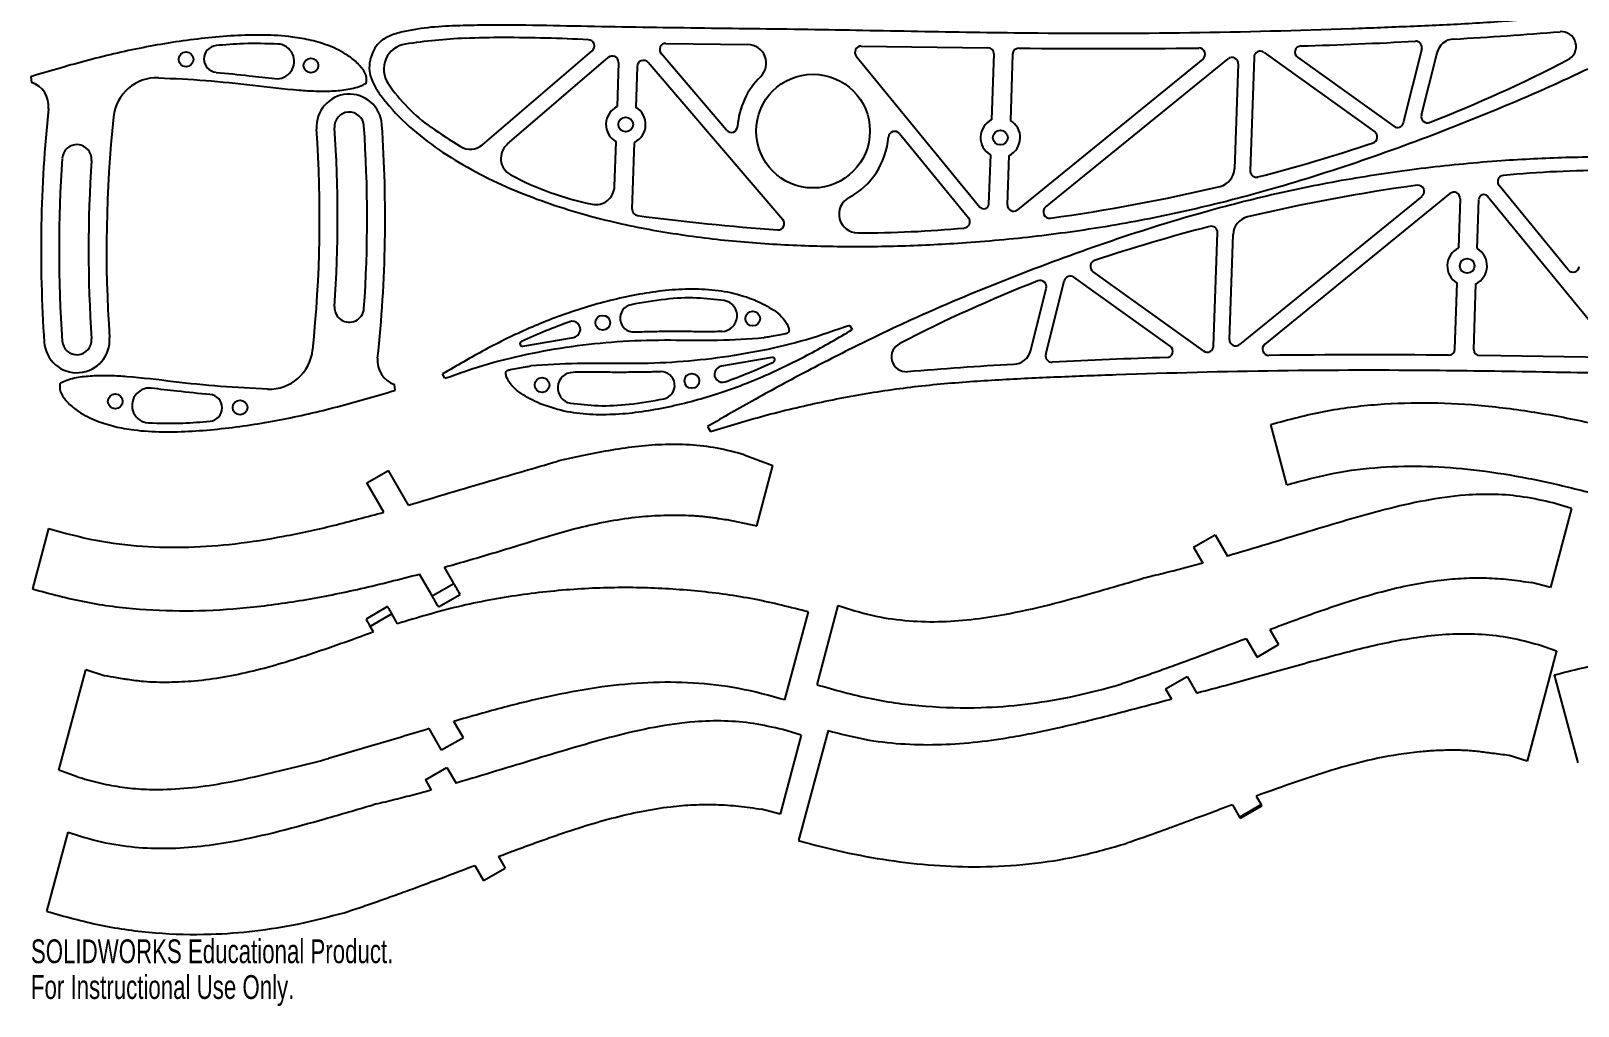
# Paper-space layout '_Right' of a CAD drawing. Header units: inches. Extents: x -11.9 to 11.9, y -9 to 4.4.
# Drawn here: x -11.94 to 0.44, y -9.05 to -1.25 of the extents above; entities that cross this region are included whole.
import ezdxf

# ---------------------------------------------------------------- set-up
doc = ezdxf.new("R2010")
doc.units = ezdxf.units.IN
doc.header["$MEASUREMENT"] = 0
doc.styles.add('SLDTEXTSTYLE0', font='TXT', dxfattribs={"width": 0.7})

psp = doc.layouts.new('_Right')

# ---------------------------------------------------------------- linework, layer by layer
at = {"color": 7, "linetype": 'Continuous', "lineweight": 25}
for p, q in [((-6.863, -1.345), (-6.208, -1.354)), ((-8.331, -2.157), (-7.453, -1.404)), ((-8.132, -2.151), (-7.324, -1.458)), ((-6.377, -2.039), (-6.901, -1.427)), ((-5.339, -1.448), (-4.35, -2.655)), ((-5.3, -1.367), (-4.287, -1.381)), ((-4.238, -1.427), (-4.256, -1.956)), ((-4.088, -1.432), (-4.106, -1.961)), ((-2.565, -1.471), (-4.048, -2.677)), ((-3.824, -2.655), (-2.364, -1.468)), ((-2.156, -1.457), (-2.187, -2.364)), ((-2.076, -1.418), (-1.19, -2.053)), ((-1.808, -1.456), (-1.038, -2.008)), ((-0.813, -1.39), (-0.961, -1.98)), ((-0.693, -1.424), (-0.817, -1.919)), ((-11.937, -1.609), (-11.945, -1.611)), ((-7.242, -1.498), (-7.254, -1.851)), ((-7.093, -1.529), (-7.104, -1.857)), ((-5.927, -2.756), (-7.005, -1.499)), ((-2.282, -1.509), (-2.312, -2.349)), ((-11.945, -1.611), (-11.939, -1.658)), ((-4.993, -2.067), (-4.441, -2.741)), ((-7.274, -2.49), (-7.262, -2.133)), ((-7.133, -2.672), (-7.114, -2.137)), ((-4.266, -2.236), (-4.28, -2.631)), ((-4.13, -2.636), (-4.116, -2.242)), ((-0.812, -2.569), (-2.272, -3.755)), ((-2.07, -3.753), (-0.587, -2.547)), ((-0.506, -2.588), (-0.52, -2.982)), ((-0.37, -2.987), (-0.356, -2.593)), ((0.703, -3.775), (-0.286, -2.569)), ((0.358, -3.157), (-0.194, -2.483)), ((-2.48, -3.767), (-2.448, -2.859)), ((-2.353, -3.715), (-2.324, -2.875)), ((-2.827, -3.767), (-3.597, -3.215)), ((-2.559, -3.806), (-3.446, -3.17)), ((-3.943, -3.8), (-3.819, -3.305)), ((-3.822, -3.834), (-3.675, -3.244)), ((-0.548, -3.792), (-0.53, -3.262)), ((-0.398, -3.797), (-0.38, -3.268)), ((-8.007, -3.768), (-7.603, -3.697)), ((-5.392, -3.601), (-5.371, -3.635)), ((-6.016, -3.857), (-6.419, -3.928)), ((0.664, -3.857), (-0.349, -3.843)), ((-9.029, -4.12), (-9.034, -4.073)), ((-8.631, -4.024), (-8.651, -3.99)), ((-9.037, -4.123), (-9.029, -4.12)), ((-6.529, -4.41), (-6.506, -4.449)), ((-1.892, -4.876), (-2.022, -4.393)), ((-6.236, -4.636), (-6.007, -4.721)), ((-9.256, -4.861), (-9.083, -4.761)), ((-8.922, -5.039), (-9.083, -4.761)), ((-6.136, -5.204), (-6.007, -4.721)), ((-9.12, -5.096), (-9.256, -4.861)), ((0.385, -5.065), (0.216, -5.698)), ((0.385, -5.065), (0.236, -5.021)), ((-6.376, -5.155), (-6.136, -5.204)), ((-11.803, -5.227), (-11.933, -5.71)), ((-2.64, -5.376), (-2.466, -5.276)), ((-2.466, -5.276), (-2.368, -5.447)), ((-2.64, -5.376), (-2.566, -5.503)), ((-8.561, -5.665), (-8.635, -5.536)), ((-8.734, -5.765), (-8.835, -5.591)), ((-8.734, -5.765), (-8.561, -5.665)), ((0.216, -5.698), (0.065, -5.659)), ((-8.683, -5.853), (-8.51, -5.753)), ((-9.09, -5.851), (-9.263, -5.951)), ((-9.057, -5.909), (-9.23, -6.009)), ((-9.011, -5.988), (-9.057, -5.909)), ((-5.91, -6.598), (-5.722, -5.894)), ((-5.653, -6.476), (-5.483, -5.843)), ((-9.203, -6.054), (-9.23, -6.009)), ((-2.029, -6.033), (-1.959, -6.155)), ((-2.219, -6.105), (-2.132, -6.255)), ((-2.132, -6.255), (-1.959, -6.155)), ((0.122, -6.155), (0.265, -6.206)), ((0.265, -6.206), (0.029, -7.087)), ((-11.721, -7.159), (-11.506, -6.357)), ((-11.358, -6.404), (-11.506, -6.357)), ((-2.864, -6.51), (-2.691, -6.41)), ((-2.691, -6.41), (-2.615, -6.541)), ((0.437, -7.101), (0.249, -6.397)), ((-2.864, -6.51), (-2.817, -6.592)), ((-2.867, -6.603), (-2.817, -6.592)), ((-8.484, -6.9), (-8.56, -6.769)), ((-8.658, -7), (-8.757, -6.827)), ((-8.484, -6.9), (-8.658, -7)), ((-5.779, -6.878), (-5.949, -7.511)), ((-5.779, -6.878), (-5.928, -6.834)), ((-5.565, -6.842), (-5.802, -7.723)), ((0.029, -7.087), (-0.115, -7.042)), ((-11.575, -7.212), (-11.721, -7.159)), ((-8.788, -7.237), (-8.615, -7.137)), ((-8.615, -7.137), (-8.542, -7.262)), ((-8.788, -7.237), (-8.741, -7.319)), ((-2.138, -7.367), (-2.099, -7.434)), ((-5.949, -7.511), (-6.099, -7.472)), ((-2.329, -7.437), (-2.273, -7.534)), ((-2.273, -7.534), (-2.099, -7.434)), ((-2.267, -7.544), (-2.093, -7.444)), ((-11.818, -8.289), (-11.648, -7.656)), ((-8.393, -7.921), (-8.323, -8.043)), ((-8.203, -7.85), (-8.15, -7.943)), ((-8.323, -8.043), (-8.15, -7.943))]:
    psp.add_line(p, q, dxfattribs=at)
for centre, radius in [((-10.703, -1.473), 0.0591), ((-9.704, -1.522), 0.0591), ((-5.685, -2.047), 0.455), ((-7.184, -1.994), 0.0591), ((-4.186, -2.099), 0.0591), ((-0.45, -3.125), 0.0591), ((-7.368, -3.58), 0.0591), ((-6.168, -3.547), 0.0591), ((-7.854, -4.078), 0.0591), ((-6.655, -4.045), 0.0591), ((-11.27, -4.209), 0.0591), ((-10.271, -4.258), 0.0591)]:
    psp.add_circle(centre, radius, dxfattribs=at)
for centre, radius, start, end in [((-9.977, -1.489), 0.139, 263.714, 86.2252), ((-8.918, -1.552), 0.203, 98.7902, 214.2797), ((-8.296, -5.574), 4.273, 92.3157, 98.7902), ((-8.166, -8.81), 7.511, 89.9792, 92.3157), ((-8.168, -15.092), 13.793, 87.1537, 89.9792), ((-7.485, -1.366), 0.05, 310.6113, 87.1537), ((-6.863, -1.395), 0.05, 89.1978, 220.6113), ((-6.21, -1.504), 0.15, 314.0667, 89.1978), ((-3.044, 40.532), 41.917, 271.7277, 272.9812), ((-0.862, -1.378), 0.05, 345.9694, 92.9812), ((-0.548, -1.46), 0.15, 93.4029, 165.9694), ((-3.044, 40.532), 41.917, 273.4029, 274.5678), ((0.303, -1.37), 0.119, 295.0509, 94.5678), ((-10.453, -1.47), 0.107, 95.2521, 265.0446), ((-7.292, -1.496), 0.05, 358, 130.6113), ((-7.043, -1.531), 0.05, 40.6113, 178), ((-5.3, -1.417), 0.05, 89.1978, 219.3432), ((-4.287, -1.431), 0.05, 4.6982, 89.1978), ((-4.038, -1.434), 0.05, 89.4429, 178), ((-3.388, 65.411), 66.798, 269.44293, 270.67771), ((-2.597, -1.432), 0.05, 309.1123, 90.6777), ((-2.332, -1.507), 0.05, 358, 129.1123), ((-2.106, -1.458), 0.05, 54.3549, 178), ((-1.779, -1.416), 0.05, 91.7277, 234.3549), ((-5.054, 9), 11.791, 291.4077, 297.2971), ((-12.003, -1.847), 0.2, 353.9174, 71.4371), ((-10.936, -1.97), 0.35, 87.9796, 173.9714), ((-7.949, -0.892), 1.376, 214.2797, 234.8466), ((-5.685, -2.047), 0.605, 134.0667, 176.5094), ((-9.397, -2.013), 0.262, 4.0092, 184.0092), ((-7.184, -1.994), 0.159, 116.134, 240.6968), ((-7.184, -1.994), 0.159, 296.134, 59.866), ((-1.243, -2.994), 10.621, 173.9174, 184.0092), ((-1.243, -2.994), 10.097, 173.9714, 184.0092), ((-9.397, -2.013), 0.118, 4.0092, 184.0092), ((-4.186, -2.099), 0.159, 116.134, 239.866), ((-4.186, -2.099), 0.159, 296.134, 59.866), ((-1.009, -1.968), 0.05, 234.3549, 345.9694), ((-0.768, -1.931), 0.05, 165.9694, 291.4077), ((-19.731, -2.737), 10.097, 353.9714, 4.0092), ((-19.731, -2.737), 10.241, 356.0092, 4.0092), ((-19.731, -2.737), 10.477, 356.0092, 4.0092), ((-19.731, -2.737), 10.621, 353.9174, 4.0092), ((-6.114, 1.714), 4.563, 234.8466, 238.3644), ((-6.339, -2.007), 0.05, 220.6113, 356.5094), ((-5.685, -2.047), 0.605, 298.3434, 355.4274), ((-5.032, -2.099), 0.05, 39.3432, 175.4274), ((-1.219, -2.094), 0.05, 288.4789, 54.3549), ((-11.577, -2.273), 0.118, 356.0092, 176.0092), ((-8.429, -2.043), 0.15, 238.3644, 310.6113), ((-8.034, -2.265), 0.15, 130.6113, 241.5852), ((-5.611, 11.048), 13.906, 284.5186, 288.4789), ((-1.243, -2.994), 10.477, 176.0092, 184.0092), ((-1.243, -2.994), 10.241, 176.0092, 184.0092), ((-2.462, -2.343), 0.15, 283.3087, 358), ((-6.995, -0.344), 2.333, 241.5852, 258.6678), ((-2.137, -2.366), 0.05, 178, 284.5186), ((-0.156, -2.451), 0.05, 95.2698, 219.3432), ((0.684, -11.551), 9.189, 89.9534, 95.2698), ((-7.424, -2.485), 0.15, 258.6678, 358), ((-5.327, -2.711), 0.15, 118.3434, 269.9534), ((-5.787, 11.713), 14.594, 277.883, 283.3087), ((1.151, -16.936), 14.594, 97.883, 103.3087), ((-0.844, -2.53), 0.05, 309.1123, 97.883), ((-0.556, -2.586), 0.05, 358, 129.1123), ((-0.316, -2.594), 0.0398, 39.3432, 178), ((-7.083, -2.673), 0.05, 178, 262.4835), ((-4.526, 16.707), 19.598, 262.4835, 265.7773), ((-4.319, -2.629), 0.0398, 219.3432, 358), ((-4.08, -2.638), 0.05, 178, 309.1123), ((-3.792, -2.694), 0.05, 129.1123, 277.883), ((-5.965, -2.788), 0.05, 265.7773, 40.6113), ((-5.319, 6.328), 9.189, 269.9534, 275.2698), ((-4.48, -2.772), 0.05, 275.2698, 39.3432), ((0.975, -16.272), 13.906, 104.5186, 108.4789), ((-2.498, -2.858), 0.05, 358, 104.5186), ((-2.174, -2.88), 0.15, 103.3087, 178), ((-3.416, -3.13), 0.05, 108.4789, 234.3549), ((-0.45, -3.125), 0.159, 116.134, 239.866), ((-0.45, -3.125), 0.159, 296.134, 59.866), ((-3.626, -3.256), 0.05, 54.3549, 165.9694), ((0.396, -3.125), 0.05, 219.3432, 355.4274), ((0.418, -14.223), 11.791, 111.4077, 117.2971), ((-3.867, -3.292), 0.05, 345.9694, 111.4077), ((-9.397, -3.458), 0.118, 176.0092, 356.0092), ((-7.12, -3.544), 0.11, 101.4785, 272.4131), ((-6.417, -3.525), 0.124, 270.9285, 80.0593), ((-7.612, -3.633), 0.0645, 277.7385, 109.3397), ((-11.577, -3.718), 0.262, 184.0092, 4.0092), ((-11.577, -3.718), 0.118, 184.0092, 4.0092), ((-10.038, -3.761), 0.35, 267.9796, 353.9714), ((-8.011, -3.748), 0.02, 114.8652, 282.1559), ((-4.939, -3.853), 0.119, 115.0509, 274.5678), ((-4.088, -3.763), 0.15, 273.4029, 345.9694), ((-3.774, -3.846), 0.05, 165.9694, 272.9812), ((-2.856, -3.808), 0.05, 271.7277, 54.3549), ((-2.53, -3.765), 0.05, 234.3549, 358), ((-2.303, -3.716), 0.05, 178, 309.1123), ((-2.039, -3.791), 0.05, 129.1123, 270.6777), ((-1.248, -70.635), 66.798, 89.44293, 90.67771), ((-0.598, -3.79), 0.05, 269.4429, 358), ((-0.348, -3.793), 0.05, 184.6982, 269.1978), ((-8.971, -3.884), 0.2, 173.9174, 251.4371), ((-6.41, -3.992), 0.0645, 97.7385, 289.3397), ((-6.011, -3.877), 0.02, 294.8652, 102.1559), ((-1.591, -45.756), 41.917, 93.4029, 94.5678), ((-1.591, -45.756), 41.917, 91.7277, 92.9812), ((-7.605, -4.101), 0.124, 90.9285, 260.0593), ((-6.902, -4.081), 0.11, 281.4785, 92.4131), ((-10.997, -4.242), 0.139, 83.714, 266.2252), ((-10.521, -4.261), 0.107, 275.2521, 85.0446)]:
    psp.add_arc(centre, radius, start, end, dxfattribs=at)
for points, knots in [([(1.87, -0.775), (1.729, -0.817), (1.435, -0.906), (0.979, -1.014), (0.507, -1.102), (0.033, -1.157), (-0.438, -1.19), (-0.907, -1.211), (-1.651, -1.24), (-2.67, -1.267), (-3.827, -1.268), (-4.846, -1.251), (-5.727, -1.234), (-6.608, -1.224), (-7.489, -1.211), (-8.153, -1.195), (-8.598, -1.205), (-8.789, -1.219), (-8.94, -1.246), (-9.049, -1.272), (-9.143, -1.317), (-9.202, -1.393), (-9.235, -1.477), (-9.24, -1.567), (-9.213, -1.654), (-9.165, -1.738), (-9.061, -1.87), (-8.894, -2.04), (-8.649, -2.222), (-8.386, -2.377), (-8.11, -2.509), (-7.824, -2.619), (-7.466, -2.733), (-7.031, -2.833), (-6.522, -2.91), (-6.008, -2.955), (-5.493, -2.973), (-4.976, -2.968), (-4.43, -2.941), (-3.854, -2.886), (-3.252, -2.799), (-2.656, -2.679), (-2, -2.511), (-1.29, -2.287), (-0.53, -2.006), (0.118, -1.736), (0.657, -1.483), (1.09, -1.262), (1.503, -1.039), (1.767, -0.886), (1.893, -0.813)], [0, 0, 0, 0, 0.019014, 0.039431, 0.060281, 0.080741, 0.100891, 0.120982, 0.141155, 0.196696, 0.252182, 0.290008, 0.327804, 0.365604, 0.403417, 0.441161, 0.450998, 0.460722, 0.465759, 0.470718, 0.475093, 0.478893, 0.482815, 0.486517, 0.490278, 0.494416, 0.498849, 0.511934, 0.524918, 0.538028, 0.551123, 0.564269, 0.577431, 0.599469, 0.621546, 0.643658, 0.665796, 0.687944, 0.710087, 0.736189, 0.762282, 0.788356, 0.81445, 0.849323, 0.884083, 0.918729, 0.939605, 0.960764, 0.981206, 1, 1, 1, 1]), ([(-10.924, -1.621), (-10.798, -1.626), (-10.546, -1.638), (-10.171, -1.679), (-9.878, -1.715), (-9.666, -1.728), (-9.536, -1.728), (-9.409, -1.716), (-9.32, -1.694), (-9.274, -1.671), (-9.265, -1.666), (-9.261, -1.664), (-9.261, -1.662), (-9.26, -1.658), (-9.259, -1.647), (-9.258, -1.63), (-9.26, -1.608), (-9.279, -1.563), (-9.328, -1.503), (-9.424, -1.426), (-9.551, -1.364), (-9.701, -1.318), (-9.878, -1.288), (-10.085, -1.275), (-10.319, -1.282), (-10.632, -1.309), (-11.022, -1.368), (-11.483, -1.475), (-11.786, -1.564), (-11.937, -1.609)], [0, 0, 0, 0, 0.0831359, 0.1662101, 0.248608, 0.2775223, 0.3062552, 0.3344441, 0.3615, 0.3658278, 0.3682269, 0.3684737, 0.3686515, 0.3691165, 0.3716968, 0.3756739, 0.3806569, 0.3856921, 0.4076386, 0.430237, 0.466862, 0.5000557, 0.5335969, 0.5848235, 0.6364256, 0.6882341, 0.7919741, 0.8959079, 1, 1, 1, 1]), ([(-9.968, -1.351), (-10.06, -1.348), (-10.225, -1.343), (-10.39, -1.357), (-10.463, -1.363)], [0, 0, 0, 0, 0.559353, 1, 1, 1, 1]), ([(-10.462, -1.577), (-10.374, -1.585), (-10.217, -1.601), (-10.061, -1.619), (-9.992, -1.627)], [0, 0, 0, 0, 0.5612826, 1, 1, 1, 1]), ([(-6.506, -4.449), (-6.364, -4.406), (-6.071, -4.318), (-5.615, -4.21), (-5.143, -4.122), (-4.668, -4.066), (-4.198, -4.034), (-3.729, -4.012), (-2.985, -3.984), (-1.965, -3.957), (-0.808, -3.956), (0.21, -3.973), (1.092, -3.989), (1.973, -3.999), (2.854, -4.012), (3.517, -4.028), (3.962, -4.019), (4.153, -4.004), (4.304, -3.978), (4.413, -3.952), (4.507, -3.907), (4.566, -3.831), (4.6, -3.747), (4.605, -3.657), (4.578, -3.569), (4.53, -3.486), (4.425, -3.354), (4.258, -3.184), (4.013, -3.001), (3.751, -2.847), (3.474, -2.715), (3.188, -2.604), (2.83, -2.491), (2.396, -2.39), (1.887, -2.314), (1.373, -2.269), (0.857, -2.251), (0.341, -2.256), (-0.206, -2.283), (-0.781, -2.338), (-1.383, -2.425), (-1.98, -2.544), (-2.636, -2.712), (-3.345, -2.936), (-4.105, -3.218), (-4.754, -3.487), (-5.293, -3.741), (-5.725, -3.962), (-6.139, -4.185), (-6.403, -4.337), (-6.529, -4.41)], [0, 0, 0, 0, 0.019014, 0.039431, 0.060281, 0.080741, 0.100891, 0.120982, 0.141155, 0.196696, 0.252182, 0.290008, 0.327804, 0.365604, 0.403417, 0.441161, 0.450998, 0.460722, 0.465759, 0.470718, 0.475093, 0.478893, 0.482815, 0.486517, 0.490278, 0.494416, 0.498849, 0.511934, 0.524918, 0.538028, 0.551123, 0.564269, 0.577431, 0.599469, 0.621546, 0.643658, 0.665796, 0.687944, 0.710087, 0.736189, 0.762282, 0.788356, 0.81445, 0.849323, 0.884083, 0.918729, 0.939605, 0.960764, 0.981206, 1, 1, 1, 1]), ([(-6.145, -3.402), (-6.21, -3.379), (-6.341, -3.334), (-6.549, -3.311), (-6.76, -3.311), (-6.971, -3.333), (-7.18, -3.371), (-7.387, -3.421), (-7.649, -3.499), (-7.959, -3.62), (-8.312, -3.792), (-8.538, -3.924), (-8.651, -3.99)], [0, 0, 0, 0, 0.0777504, 0.1561924, 0.2354547, 0.315316, 0.3955147, 0.4759056, 0.5563746, 0.7039744, 0.8519118, 1, 1, 1, 1]), ([(-6.396, -3.403), (-6.469, -3.394), (-6.625, -3.375), (-6.877, -3.389), (-7.05, -3.42), (-7.142, -3.436)], [0, 0, 0, 0, 0.295766, 0.627428, 1, 1, 1, 1]), ([(-6.145, -3.402), (-6.12, -3.413), (-6.071, -3.436), (-5.999, -3.478), (-5.937, -3.527), (-5.897, -3.578), (-5.883, -3.615), (-5.878, -3.633), (-5.877, -3.645), (-5.881, -3.656), (-5.894, -3.666), (-5.926, -3.675), (-5.975, -3.683), (-6.029, -3.692), (-6.063, -3.697), (-6.077, -3.699)], [0, 0, 0, 0, 0.1392005, 0.2789015, 0.4191075, 0.5420412, 0.5970657, 0.6193117, 0.6386888, 0.6569885, 0.6754947, 0.7216344, 0.8248694, 0.9278854, 1, 1, 1, 1]), ([(-7.633, -3.572), (-7.697, -3.596), (-7.828, -3.644), (-7.954, -3.701), (-8.019, -3.73)], [0, 0, 0, 0, 0.488103, 1, 1, 1, 1]), ([(-8.631, -4.024), (-8.516, -3.984), (-8.286, -3.903), (-7.93, -3.819), (-7.571, -3.759), (-7.202, -3.723), (-6.828, -3.715), (-6.451, -3.725), (-6.201, -3.708), (-6.077, -3.699)], [0, 0, 0, 0, 0.14103, 0.281875, 0.422619, 0.563337, 0.710447, 0.856089, 1, 1, 1, 1]), ([(-5.392, -3.601), (-5.506, -3.641), (-5.736, -3.722), (-6.092, -3.806), (-6.452, -3.866), (-6.82, -3.902), (-7.194, -3.91), (-7.572, -3.901), (-7.821, -3.918), (-7.945, -3.926)], [0, 0, 0, 0, 0.14103, 0.281875, 0.422619, 0.563337, 0.710447, 0.856089, 1, 1, 1, 1]), ([(-7.877, -4.224), (-7.812, -4.246), (-7.681, -4.291), (-7.473, -4.315), (-7.262, -4.314), (-7.052, -4.292), (-6.842, -4.254), (-6.635, -4.204), (-6.373, -4.126), (-6.063, -4.005), (-5.71, -3.833), (-5.484, -3.701), (-5.371, -3.635)], [0, 0, 0, 0, 0.07775, 0.156192, 0.235455, 0.315316, 0.395515, 0.475906, 0.556375, 0.703974, 0.851912, 1, 1, 1, 1]), ([(-7.116, -3.654), (-7.074, -3.652), (-6.983, -3.649), (-6.841, -3.648), (-6.696, -3.648), (-6.553, -3.65), (-6.461, -3.649), (-6.415, -3.648)], [0, 0, 0, 0, 0.17958, 0.389562, 0.605496, 0.803885, 1, 1, 1, 1]), ([(-7.877, -4.224), (-7.902, -4.212), (-7.952, -4.189), (-8.023, -4.147), (-8.085, -4.098), (-8.125, -4.047), (-8.139, -4.011), (-8.144, -3.992), (-8.145, -3.98), (-8.141, -3.969), (-8.128, -3.959), (-8.096, -3.951), (-8.047, -3.942), (-7.993, -3.933), (-7.959, -3.928), (-7.945, -3.926)], [0, 0, 0, 0, 0.139201, 0.278901, 0.419108, 0.542041, 0.597066, 0.619312, 0.638689, 0.656988, 0.675495, 0.721634, 0.824869, 0.927885, 1, 1, 1, 1]), ([(-6.389, -4.053), (-6.325, -4.029), (-6.195, -3.981), (-6.068, -3.924), (-6.003, -3.895)], [0, 0, 0, 0, 0.488103, 1, 1, 1, 1]), ([(-10.05, -4.111), (-10.176, -4.105), (-10.428, -4.093), (-10.803, -4.053), (-11.095, -4.016), (-11.307, -4.003), (-11.438, -4.004), (-11.565, -4.015), (-11.654, -4.037), (-11.7, -4.06), (-11.709, -4.065), (-11.712, -4.068), (-11.713, -4.069), (-11.714, -4.074), (-11.714, -4.084), (-11.715, -4.102), (-11.713, -4.123), (-11.694, -4.168), (-11.646, -4.228), (-11.55, -4.305), (-11.423, -4.367), (-11.272, -4.413), (-11.096, -4.444), (-10.889, -4.456), (-10.654, -4.449), (-10.341, -4.422), (-9.952, -4.363), (-9.491, -4.256), (-9.188, -4.167), (-9.037, -4.123)], [0, 0, 0, 0, 0.083136, 0.16621, 0.248608, 0.277522, 0.306255, 0.334444, 0.3615, 0.365828, 0.368227, 0.368474, 0.368651, 0.369117, 0.371697, 0.375674, 0.380657, 0.385692, 0.407639, 0.430237, 0.466862, 0.500056, 0.533597, 0.584824, 0.636426, 0.688234, 0.791974, 0.895908, 1, 1, 1, 1]), ([(-6.907, -3.972), (-6.948, -3.973), (-7.039, -3.976), (-7.181, -3.977), (-7.327, -3.977), (-7.469, -3.975), (-7.561, -3.976), (-7.607, -3.977)], [0, 0, 0, 0, 0.17958, 0.389562, 0.605496, 0.803885, 1, 1, 1, 1]), ([(-10.512, -4.155), (-10.6, -4.146), (-10.756, -4.13), (-10.913, -4.112), (-10.982, -4.104)], [0, 0, 0, 0, 0.561283, 1, 1, 1, 1]), ([(-7.627, -4.223), (-7.553, -4.231), (-7.397, -4.25), (-7.146, -4.236), (-6.972, -4.205), (-6.88, -4.189)], [0, 0, 0, 0, 0.295766, 0.627428, 1, 1, 1, 1]), ([(-2.022, -4.393), (-1.88, -4.355), (-1.599, -4.28), (-1.167, -4.227), (-0.737, -4.214), (-0.298, -4.24), (0.151, -4.301), (0.613, -4.394), (0.92, -4.473), (1.076, -4.513)], [0, 0, 0, 0, 0.140261, 0.277404, 0.413625, 0.550707, 0.696707, 0.846236, 1, 1, 1, 1]), ([(-11.006, -4.381), (-10.913, -4.383), (-10.748, -4.388), (-10.584, -4.374), (-10.511, -4.368)], [0, 0, 0, 0, 0.559353, 1, 1, 1, 1]), ([(-6.236, -4.636), (-6.308, -4.617), (-6.451, -4.579), (-6.673, -4.554), (-6.892, -4.552), (-7.11, -4.57), (-7.324, -4.602), (-7.531, -4.643), (-7.668, -4.674), (-7.734, -4.689)], [0, 0, 0, 0, 0.147392, 0.292075, 0.438916, 0.581101, 0.723244, 0.866167, 1, 1, 1, 1]), ([(-8.922, -5.039), (-8.705, -4.974), (-8.31, -4.856), (-7.913, -4.741), (-7.734, -4.689)], [0, 0, 0, 0, 0.54774, 1, 1, 1, 1]), ([(-1.892, -4.876), (-1.767, -4.842), (-1.52, -4.775), (-1.143, -4.73), (-0.77, -4.723), (-0.392, -4.752), (-0.006, -4.812), (0.391, -4.899), (0.656, -4.971), (0.791, -5.008)], [0, 0, 0, 0, 0.142808, 0.280775, 0.416728, 0.552978, 0.697953, 0.846639, 1, 1, 1, 1]), ([(0.236, -5.021), (0.159, -5.004), (0.006, -4.969), (-0.23, -4.949), (-0.497, -4.957), (-0.79, -4.999), (-1.106, -5.072), (-1.416, -5.16), (-1.729, -5.254), (-2.046, -5.351), (-2.26, -5.415), (-2.368, -5.447)], [0, 0, 0, 0, 0.088645, 0.176225, 0.26482, 0.386978, 0.508111, 0.628246, 0.749209, 0.87394, 1, 1, 1, 1]), ([(-11.803, -5.227), (-11.678, -5.261), (-11.431, -5.328), (-11.054, -5.374), (-10.681, -5.381), (-10.303, -5.352), (-9.916, -5.291), (-9.52, -5.204), (-9.255, -5.132), (-9.12, -5.096)], [0, 0, 0, 0, 0.142808, 0.280775, 0.416728, 0.552978, 0.697953, 0.846639, 1, 1, 1, 1]), ([(-7.902, -5.317), (-7.878, -5.31), (-7.83, -5.295), (-7.707, -5.258), (-7.534, -5.211), (-7.306, -5.163), (-7.088, -5.131), (-6.879, -5.118), (-6.733, -5.118), (-6.638, -5.123), (-6.594, -5.126), (-6.551, -5.13), (-6.507, -5.136), (-6.469, -5.141), (-6.425, -5.148), (-6.396, -5.152), (-6.376, -5.155)], [0, 0, 0, 0, 0.049675, 0.096989, 0.247283, 0.397069, 0.546586, 0.673701, 0.801256, 0.828949, 0.857908, 0.885807, 0.914252, 0.942793, 0.959619, 1, 1, 1, 1]), ([(-8.635, -5.536), (-8.499, -5.497), (-8.254, -5.426), (-8.011, -5.351), (-7.902, -5.317)], [0, 0, 0, 0, 0.554388, 1, 1, 1, 1]), ([(-2.566, -5.503), (-2.619, -5.518), (-2.724, -5.546), (-2.883, -5.587), (-2.989, -5.612), (-3.043, -5.624)], [0, 0, 0, 0, 0.337504, 0.66188, 1, 1, 1, 1]), ([(-11.933, -5.71), (-11.791, -5.748), (-11.51, -5.823), (-11.078, -5.877), (-10.648, -5.89), (-10.209, -5.864), (-9.76, -5.802), (-9.298, -5.71), (-8.991, -5.631), (-8.835, -5.591)], [0, 0, 0, 0, 0.140261, 0.277404, 0.413625, 0.550707, 0.696707, 0.846236, 1, 1, 1, 1]), ([(-8.51, -5.753), (-8.519, -5.738), (-8.534, -5.711), (-8.553, -5.679), (-8.561, -5.665)], [0, 0, 0, 0, 0.559914, 1, 1, 1, 1]), ([(-5.483, -5.843), (-5.395, -5.871), (-5.22, -5.926), (-4.952, -5.966), (-4.685, -5.976), (-4.419, -5.957), (-4.122, -5.912), (-3.79, -5.837), (-3.422, -5.735), (-3.171, -5.662), (-3.043, -5.624)], [0, 0, 0, 0, 0.111851, 0.219416, 0.325312, 0.431635, 0.539937, 0.686447, 0.839549, 1, 1, 1, 1]), ([(-2.029, -6.033), (-1.981, -6.015), (-1.89, -5.981), (-1.758, -5.933), (-1.63, -5.887), (-1.5, -5.842), (-1.335, -5.788), (-1.134, -5.729), (-0.897, -5.674), (-0.678, -5.639), (-0.478, -5.621), (-0.296, -5.62), (-0.115, -5.631), (0.005, -5.65), (0.065, -5.659)], [0, 0, 0, 0, 0.071981, 0.133849, 0.196427, 0.261055, 0.325526, 0.43832, 0.552044, 0.662869, 0.747282, 0.831298, 0.915382, 1, 1, 1, 1]), ([(-5.722, -5.894), (-5.865, -5.857), (-6.157, -5.783), (-6.608, -5.722), (-7.071, -5.694), (-7.548, -5.703), (-8.035, -5.753), (-8.528, -5.843), (-8.85, -5.939), (-9.011, -5.988)], [0, 0, 0, 0, 0.133249, 0.270032, 0.408935, 0.549623, 0.698563, 0.848772, 1, 1, 1, 1]), ([(-8.683, -5.853), (-8.692, -5.838), (-8.707, -5.811), (-8.726, -5.779), (-8.734, -5.765)], [0, 0, 0, 0, 0.559914, 1, 1, 1, 1]), ([(-9.09, -5.851), (-9.084, -5.861), (-9.074, -5.879), (-9.062, -5.9), (-9.057, -5.909)], [0, 0, 0, 0, 0.560319, 1, 1, 1, 1]), ([(-9.203, -6.054), (-9.268, -6.078), (-9.389, -6.122), (-9.572, -6.186), (-9.751, -6.247), (-9.949, -6.31), (-10.166, -6.369), (-10.4, -6.419), (-10.625, -6.449), (-10.84, -6.459), (-10.996, -6.456), (-11.106, -6.444), (-11.157, -6.437), (-11.208, -6.429), (-11.272, -6.418), (-11.325, -6.41), (-11.358, -6.404)], [0, 0, 0, 0, 0.092503, 0.175464, 0.261629, 0.348774, 0.457388, 0.565323, 0.672607, 0.76411, 0.856383, 0.884364, 0.912938, 0.926798, 0.954159, 1, 1, 1, 1]), ([(-9.263, -5.951), (-9.258, -5.961), (-9.247, -5.979), (-9.235, -6), (-9.23, -6.009)], [0, 0, 0, 0, 0.560319, 1, 1, 1, 1]), ([(-2.615, -6.541), (-2.611, -6.54), (-2.534, -6.521), (-2.382, -6.48), (-2.158, -6.418), (-1.927, -6.353), (-1.699, -6.29), (-1.474, -6.23), (-1.252, -6.173), (-1.025, -6.124), (-0.795, -6.086), (-0.564, -6.066), (-0.333, -6.068), (-0.102, -6.095), (0.047, -6.135), (0.122, -6.155)], [0, 0, 0, 0, 0.004775, 0.084105, 0.168537, 0.253893, 0.341177, 0.421504, 0.502953, 0.586592, 0.669548, 0.752304, 0.834957, 0.916681, 1, 1, 1, 1]), ([(-3.274, -6.487), (-3.228, -6.472), (-3.139, -6.442), (-3.005, -6.396), (-2.871, -6.348), (-2.696, -6.285), (-2.478, -6.203), (-2.306, -6.138), (-2.219, -6.105)], [0, 0, 0, 0, 0.128486, 0.252428, 0.376746, 0.510473, 0.748942, 1, 1, 1, 1]), ([(0.249, -6.397), (0.392, -6.36), (0.684, -6.287), (1.135, -6.225), (1.598, -6.197), (2.075, -6.206), (2.562, -6.256), (3.056, -6.346), (3.377, -6.442), (3.538, -6.491)], [0, 0, 0, 0, 0.133249, 0.270032, 0.408935, 0.549623, 0.698563, 0.848772, 1, 1, 1, 1]), ([(-5.91, -6.598), (-6.033, -6.564), (-6.273, -6.497), (-6.643, -6.456), (-7.009, -6.454), (-7.382, -6.49), (-7.764, -6.559), (-8.16, -6.654), (-8.425, -6.73), (-8.56, -6.769)], [0, 0, 0, 0, 0.141103, 0.277314, 0.41195, 0.547674, 0.693174, 0.843607, 1, 1, 1, 1]), ([(-5.653, -6.476), (-5.51, -6.516), (-5.225, -6.597), (-4.784, -6.655), (-4.37, -6.666), (-3.986, -6.636), (-3.629, -6.58), (-3.393, -6.518), (-3.274, -6.487)], [0, 0, 0, 0, 0.184767, 0.3678, 0.551449, 0.697723, 0.846899, 1, 1, 1, 1]), ([(-5.565, -6.842), (-5.468, -6.867), (-5.277, -6.918), (-4.984, -6.952), (-4.693, -6.959), (-4.401, -6.94), (-4.074, -6.894), (-3.706, -6.819), (-3.293, -6.716), (-3.012, -6.642), (-2.867, -6.603)], [0, 0, 0, 0, 0.109691, 0.215979, 0.321107, 0.426963, 0.535054, 0.681866, 0.836379, 1, 1, 1, 1]), ([(-5.928, -6.834), (-6.005, -6.817), (-6.159, -6.782), (-6.395, -6.762), (-6.662, -6.77), (-6.956, -6.812), (-7.274, -6.886), (-7.586, -6.975), (-7.9, -7.069), (-8.219, -7.167), (-8.434, -7.23), (-8.542, -7.262)], [0, 0, 0, 0, 0.088294, 0.175528, 0.263773, 0.386138, 0.507481, 0.627822, 0.748863, 0.873819, 1, 1, 1, 1]), ([(-8.757, -6.827), (-8.905, -6.872), (-9.173, -6.953), (-9.441, -7.031), (-9.562, -7.067)], [0, 0, 0, 0, 0.5501592, 1, 1, 1, 1]), ([(-0.115, -7.042), (-0.16, -7.036), (-0.24, -7.026), (-0.36, -7.01), (-0.474, -7), (-0.594, -6.999), (-0.713, -7.003), (-0.904, -7.018), (-1.166, -7.059), (-1.494, -7.145), (-1.817, -7.251), (-2.031, -7.328), (-2.138, -7.367)], [0, 0, 0, 0, 0.064854, 0.1170698, 0.1743007, 0.231029, 0.2891566, 0.3461864, 0.5081982, 0.6715536, 0.8354681, 1, 1, 1, 1]), ([(-11.575, -7.212), (-11.519, -7.229), (-11.408, -7.262), (-11.236, -7.294), (-11.063, -7.313), (-10.857, -7.316), (-10.618, -7.298), (-10.351, -7.255), (-10.087, -7.198), (-9.824, -7.134), (-9.649, -7.089), (-9.562, -7.067)], [0, 0, 0, 0, 0.085284, 0.169951, 0.254612, 0.339883, 0.472477, 0.604875, 0.734852, 0.868345, 1, 1, 1, 1]), ([(-8.741, -7.319), (-8.793, -7.333), (-8.895, -7.361), (-9.051, -7.401), (-9.154, -7.425), (-9.207, -7.437)], [0, 0, 0, 0, 0.336677, 0.661727, 1, 1, 1, 1]), ([(-11.648, -7.656), (-11.559, -7.684), (-11.385, -7.739), (-11.116, -7.779), (-10.85, -7.789), (-10.583, -7.77), (-10.286, -7.725), (-9.955, -7.65), (-9.586, -7.547), (-9.336, -7.475), (-9.207, -7.437)], [0, 0, 0, 0, 0.111851, 0.219416, 0.325312, 0.431635, 0.539937, 0.686447, 0.839549, 1, 1, 1, 1]), ([(-8.203, -7.85), (-8.154, -7.831), (-8.062, -7.797), (-7.927, -7.747), (-7.798, -7.701), (-7.666, -7.655), (-7.5, -7.601), (-7.298, -7.542), (-7.062, -7.487), (-6.843, -7.451), (-6.642, -7.434), (-6.461, -7.433), (-6.279, -7.444), (-6.159, -7.463), (-6.099, -7.472)], [0, 0, 0, 0, 0.073107, 0.135895, 0.198654, 0.263775, 0.32878, 0.44103, 0.554205, 0.664495, 0.748501, 0.832112, 0.91579, 1, 1, 1, 1]), ([(-2.329, -7.437), (-2.369, -7.451), (-2.446, -7.48), (-2.567, -7.525), (-2.685, -7.569), (-2.799, -7.611), (-2.959, -7.669), (-3.083, -7.713), (-3.173, -7.744)], [0, 0, 0, 0, 0.142058, 0.277226, 0.427831, 0.563054, 0.682702, 1, 1, 1, 1]), ([(-2.267, -7.544), (-2.267, -7.543), (-2.269, -7.541), (-2.271, -7.536), (-2.273, -7.534)], [0, 0, 0, 0, 0.559823, 1, 1, 1, 1]), ([(-2.093, -7.444), (-2.094, -7.443), (-2.096, -7.441), (-2.098, -7.436), (-2.099, -7.434)], [0, 0, 0, 0, 0.559823, 1, 1, 1, 1]), ([(-5.802, -7.723), (-5.683, -7.755), (-5.445, -7.817), (-5.083, -7.883), (-4.717, -7.925), (-4.341, -7.937), (-3.956, -7.915), (-3.561, -7.855), (-3.303, -7.781), (-3.173, -7.744)], [0, 0, 0, 0, 0.138164, 0.276059, 0.413931, 0.552266, 0.698498, 0.847242, 1, 1, 1, 1]), ([(-9.439, -8.3), (-9.393, -8.285), (-9.303, -8.255), (-9.17, -8.209), (-9.035, -8.161), (-8.862, -8.098), (-8.647, -8.018), (-8.479, -7.954), (-8.393, -7.921)], [0, 0, 0, 0, 0.129694, 0.2548, 0.380286, 0.515269, 0.75122, 1, 1, 1, 1]), ([(-11.818, -8.289), (-11.674, -8.329), (-11.389, -8.409), (-10.948, -8.468), (-10.535, -8.479), (-10.15, -8.449), (-9.793, -8.393), (-9.558, -8.331), (-9.439, -8.3)], [0, 0, 0, 0, 0.1847666, 0.3677999, 0.5514491, 0.6977233, 0.8468992, 1, 1, 1, 1])]:
    psp.add_open_spline(points, degree=3, knots=knots, dxfattribs=at)

# ---------------------------------------------------------------- texts
at = {"color": 7, "linetype": 'Continuous', "char_height": 0.1903, "attachment_point": 1, "style": 'SLDTEXTSTYLE0'}
for s, insert in [('SOLIDWORKS Educational Product.', (-11.945, -8.513)), ('For Instructional Use Only.', (-11.945, -8.799))]:
    psp.add_mtext(s, dxfattribs=dict(at, insert=insert))

doc.saveas('drawing.dxf')
